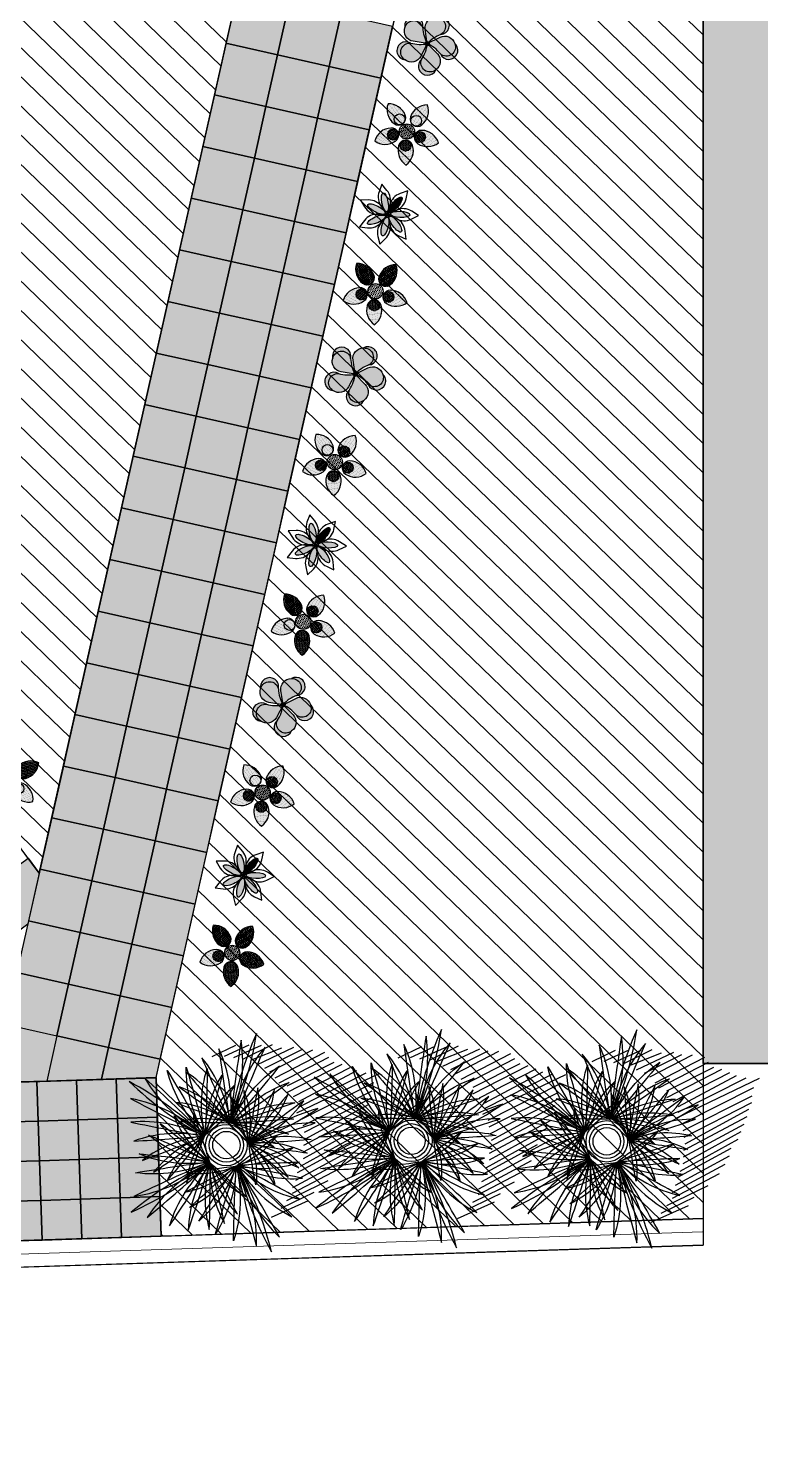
# Model space of a CAD drawing. Header units: millimetres. Extents: x 60.6 to 115.2, y 47.4 to 73.6.
# Drawn here: x 82.24 to 87.77, y 47.38 to 58.07 of the extents above; entities that cross this region are included whole.
import ezdxf

# ---------------------------------------------------------------- set-up
doc = ezdxf.new("R2010")
doc.units = ezdxf.units.MM
doc.linetypes.add('CENTER2', pattern=[28.575000000000003, 19.05, -3.175, 3.175, -3.175])
for name, color, linetype in [('3', 4, 'Continuous'), ('bord', 251, 'Continuous'), ('hatch2', 7, 'Continuous'), ('trees', 118, 'Continuous')]:
    doc.layers.add(name, color=color, linetype=linetype)
doc.layers.add('hatch 3', color=7, linetype='Continuous', true_color=0x57792a)
doc.layers.add('paving', color=251, linetype='Continuous', lineweight=30)
doc.styles.get("Standard").update_dxf_attribs({"font": 'arial.ttf'})
doc.linetypes.add('FENCELINE1', pattern='A,6.35,-2.54,[133,ltypeshp.shx,S=2.54,R=0,X=-2.54,Y=0],-2.54,25.4', length=36.83)
pattern_1 = [(136, (-529.2652610559677, -497.6456645938825), (-0.1102770163103658, -0.1141951933037609), [])]
pattern_2 = [(0, (-555.0435723174535, -382.4851912321677), (0.02778125, 0.05556249999999999), [0, -0.05556249999999999])]
pattern_3 = [(71.99999999999999, (192.2471370430775, -646.0722304677458), (-0.04425819931167044, 0.04359129559328276), [0, -0.05556249999999999])]
pattern_4 = [(144, (673.8588372499343, -16.80940638435482), (-0.05513432145547956, -0.02862159770970771), [0, -0.05556249999999999])]
pattern_5 = [(215.9999999999999, (224.2205279968658, 635.6834459915049), (0.01018331470552147, -0.06128041579020829), [0, -0.05556249999999998])]
pattern_6 = [(287.9999999999999, (-535.282929972424, 409.6833820927636), (0.06142795606162846, -0.009251782093366783), [0, -0.05556249999999997])]

# ---------------------------------------------------------------- blocks, each defined once
blk = doc.blocks.new('ghgh')
at = {"layer": 'paving'}
h = blk.add_hatch(color=9, dxfattribs=at)
h.set_gradient(color1=(183, 211, 215), color2=(232, 241, 242), rotation=45, one_color=1, tint=0.9300000071525574, name='SPHERICAL')
h.paths.add_polyline_path([(697.66196058698, 576.0503686307779), (698.0619605869799, 576.0503686307779), (698.0619605869799, 576.4503686307779), (697.66196058698, 576.4503686307779)])
h = blk.add_hatch(color=9, dxfattribs=at)
h.set_gradient(color1=(183, 211, 215), color2=(232, 241, 242), rotation=45, one_color=1, tint=0.9300000071525574, name='SPHERICAL')
h.paths.add_polyline_path([(698.0619605869799, 576.0503686307779), (698.4619605869799, 576.0503686307779), (698.4619605869799, 576.4503686307779), (698.0619605869799, 576.4503686307779)])
h = blk.add_hatch(color=9, dxfattribs=at)
h.set_gradient(color1=(183, 211, 215), color2=(232, 241, 242), rotation=45, one_color=1, tint=0.9300000071525574, name='SPHERICAL')
h.paths.add_polyline_path([(698.4619605869799, 576.0503686307779), (698.8619605869799, 576.0503686307779), (698.8619605869799, 576.4503686307779), (698.4619605869799, 576.4503686307779)])
for points in [[(697.66196058698, 576.0503686307779), (698.0619605869799, 576.0503686307779), (698.0619605869799, 576.4503686307779), (697.66196058698, 576.4503686307779)], [(698.0619605869799, 576.0503686307779), (698.4619605869799, 576.0503686307779), (698.4619605869799, 576.4503686307779), (698.0619605869799, 576.4503686307779)], [(698.4619605869799, 576.0503686307779), (698.8619605869799, 576.0503686307779), (698.8619605869799, 576.4503686307779), (698.4619605869799, 576.4503686307779)]]:
    blk.add_lwpolyline(points, close=True, dxfattribs=at)
blk = doc.blocks.new('FRWN', base_point=(2236.365295990125, 2183.077887642517))
for centre, radius, start, end in [((2474.17399426576, 2145.234429767566), 240.8009640335469, 170.9581072378506, 208.635861953655), ((-1131.505933033677, 1522.62078431855), 3432.019842689925, 8.498768547477061, 11.09520064402869)]:
    blk.add_arc(centre, radius, start, end)
blk = doc.blocks.new('FAN-FRWN', base_point=(2236.365295990125, 2187.058283105804))
for centre, radius, start, end in [((5601.451078592017, 1522.62078431855), 3432.019842689925, 168.9047993559713, 171.5012314525229), ((1995.77115129258, 2145.234429767566), 240.8009640335469, 331.364138046345, 9.04189276214937), ((2774.989562748728, 2087.816947627146), 546.9833154986127, 169.9703990783397, 188.1863073975943), ((2474.17399426576, 2145.234429767566), 240.8009640335469, 170.9581072378506, 208.635861953655), ((1712.060193351688, 2104.916460431077), 530.099093902669, 349.6777114042775, 8.478995071656506), ((-1131.505933033677, 1522.62078431855), 3432.019842689925, 8.498768547477061, 11.09520064402869)]:
    blk.add_arc(centre, radius, start, end)
for p, xscale, yscale, rotation in [((2233.579849568216, 2183.077887642517), -0.7, 0.7, 285.3139847964163), ((2233.579849568216, 2183.077887642517), -0.75, 0.75, 301.9977079444358), ((2233.579849568216, 2183.077887642517), -0.8, 0.8, 316.8002169681991), ((2233.579849568216, 2183.077887642517), -0.6, 0.6, 262.5248729788206), ((2233.579849568216, 2183.077887642517), -0.85, 0.85, 333.3396816587502), ((2233.579849568216, 2183.077887642517), -0.9, 0.9, 346.3602519384186), ((2236.365295990125, 2183.077887642517), 0.9, 0.9, 13.63974806158141), ((2236.365295990125, 2183.077887642517), 0.85, 0.85, 26.6603183412499), ((2236.365295990125, 2183.077887642517), 0.6, 0.6, 97.47512702117939), ((2236.365295990125, 2183.077887642517), 0.8, 0.8, 43.19978303180093), ((2236.365295990125, 2183.077887642517), 0.75, 0.75, 58.0022920555642), ((2236.365295990125, 2183.077887642517), 0.7, 0.7, 74.68601520358378)]:
    blk.add_blockref('FRWN', p, dxfattribs=dict(xscale=xscale, yscale=yscale, rotation=rotation))
blk = doc.blocks.new('LCPLTR17')
for radius in [1.286479260935628, 1.06765442952294, 0.8515099364101745]:
    blk.add_circle((0.03824502639599814, -0.007119892617993173), radius)
at = {"xscale": 0.02777775, "zscale": 0.05555549999999999}
for p, yscale, rotation in [((-0.1546053018782914, 1.323935152740887), 0.0333333, 173.9653891846502), ((-1.30909040529923, 0.2712635118427897), 0.0333333, 241.9002880170951), ((1.238833367651296, 0.4307270876720395), 0.0333333, 103.493212329865), ((0.7458793515920661, -1.048219535290627), 0.02777775, 56.19521290221859), ((-0.6618098207295589, -1.116834181278591), 0.0333333, 321.5582203571314)]:
    blk.add_blockref('FAN-FRWN', p, dxfattribs=dict(at, yscale=yscale, rotation=rotation))
at = {"flags": 1}
for tag, p in [('SIZE', (3.538645202885164, 4.802447061058501)), ('ITEM', (3.538645202885164, 3.945304203915839))]:
    blk.add_attdef(tag, p, '', height=0.5, dxfattribs=at)
blk = doc.blocks.new('SHADOW2')
at = {"color": 250}
for p, q in [((6.317349784746057, -0.4524060045951046), (7.119882256316487, -1.952089445054298)), ((6.379083051811449, -1.246356061310507), (7.181615523353685, -2.834256174743132)), ((6.255616517707949, -2.481389482856684), (7.243348790390883, -4.333939615202326)), ((6.317349784746057, -1.863872772082686), (7.181615523353685, -3.628206231456716)), ((5.885216915455658, -3.36355621254188), (7.119882256316487, -5.745406382686269)), ((6.193883250670751, -3.010689520682718), (7.058148989279289, -4.951456325974505)), ((5.082684443885228, -4.598589634086238), (6.872949188138591, -7.774389860947849)), ((5.453084046166623, -4.245722942228895), (6.996415722212987, -6.980439804232446)), ((5.70001711431496, -3.892856250340628), (6.996415722212987, -6.274706420488656)), ((-3.992105811397323, -4.68680630705785), (-2.819173737574602, -7.068656477205877)), ((-3.374773140967591, -5.304323017830029), (-2.263574334182067, -7.421523169061402)), ((4.156685438268596, -5.39253969080346), (6.132149983633553, -8.921206609518777)), ((4.58881830755854, -5.39253969080346), (6.255616517707949, -8.391906571720028)), ((4.774018108699238, -4.863239653001074), (6.564282852923498, -8.039039879833581)), ((-2.880907004611799, -5.657189709716477), (-1.461041862639831, -8.303689898750235)), ((-2.387040868285567, -6.010056401575639), (-0.6585093910689466, -9.009423282492207)), ((-2.016641266033275, -6.010056401575639), (-0.04117672066831801, -9.36228997435137)), ((-1.522775129677029, -6.186489747515225), (0.5144226827251259, -9.626939993264386)), ((-1.028908993350342, -6.274706420488656), (1.008288819080917, -9.715156666235998)), ((2.860286830371479, -6.098273074545432), (5.638283847277762, -11.39127345260931)), ((3.23068643262377, -6.186489747515225), (5.638283847277762, -10.5091067229514)), ((3.601086034876062, -6.186489747515225), (5.761750381381717, -9.891590012179222)), ((3.9097523700907, -5.833623055632415), (5.946950182492856, -9.450506647321163)), ((-0.5967761240317486, -6.451139766431879), (1.62562148951065, -10.15624003106495)), ((-0.102909987705516, -6.62757311234418), (2.119487625837337, -10.33267337700818)), ((0.3292228816139868, -6.62757311234418), (2.613353762193583, -10.5091067229514)), ((0.7613557509030215, -6.62757311234418), (3.10721989852027, -10.68554006886552)), ((1.193488620192511, -6.715789785317611), (3.601086034876062, -10.77375674183713)), ((1.62562148951065, -6.62757311234418), (4.033218904165096, -10.95019008778036)), ((2.057754358800139, -6.539356439374387), (4.465351773484599, -10.95019008778036)), ((2.489887228090083, -6.451139766431879), (5.02095117684803, -11.03840676075379))]:
    blk.add_line(p, q, dxfattribs=at)
blk = doc.blocks.new('f2')
h = blk.add_hatch(color=6)
h.set_gradient(color1=(255, 0, 255), color2=(255, 148, 255), rotation=149.99999999999997, centered=1, one_color=1, tint=0.7900000214576721, name='SPHERICAL')
edge = h.paths.add_edge_path()
edge.add_arc((-0.30286094538077, 0.8935600880075695), 0.3827096552513209, 328.5005418024725, 534.1280019442122)
edge.add_arc((-0.3575548338541023, 0.7318413212193562), 0.3829239116107604, -5.7318021509013874, 148.3603458975861, ccw=False)
h = blk.add_hatch(color=4)
h.set_gradient(color1=(0, 255, 255), color2=(148, 255, 148), rotation=149.99999999999997, centered=1, tint=0.7900000214576721, name='SPHERICAL')
edge = h.paths.add_edge_path()
edge.add_line((1.13686837721616e-13, 6.821210263296962e-13), (-0.5336720486659488, 0.2772500015749984))
edge.add_arc((-0.3303525103445628, 0.6686150292887358), 0.441027685730268, 143.2141610671518, 242.5474999963788, ccw=False)
edge.add_arc((-0.3575548338799015, 0.7318413212030888), 0.382923911634806, -5.731802148093891, 148.3603458818587, ccw=False)
edge.add_arc((1.44726958630213, 0.2982549525804434), 1.477682398952213, 164.4819112068399, 191.6445595628605)
h = blk.add_hatch(color=4)
h.set_gradient(color1=(0, 255, 255), color2=(148, 255, 148), rotation=149.99999999999997, centered=1, tint=0.7900000214576721, name='SPHERICAL')
edge = h.paths.add_edge_path()
edge.add_line((1.13686837721616e-13, 5.684341886080801e-13), (0.09876668817935297, 0.5932272416258684))
edge.add_arc((0.5338061406664021, 0.5207973143828026), 0.4410276857303488, 71.2141610671593, 170.5474999963862, ccw=False)
edge.add_arc((0.585531937333857, 0.5662062601323633), 0.3829239116348236, -77.73180214808349, 76.3603458818692, ccw=False)
edge.add_arc((0.730888213777775, -1.284269321884207), 1.477682398952319, 92.48191120683994, 119.6445595628605)
h = blk.add_hatch(color=6)
h.set_gradient(color1=(255, 0, 255), color2=(255, 148, 255), rotation=149.99999999999997, centered=1, one_color=1, tint=0.7900000214576721, name='SPHERICAL')
edge = h.paths.add_edge_path()
edge.add_arc((0.7562369653455143, 0.5641631283255841), 0.3827096552513473, 256.5005418024642, 462.128001944204)
edge.add_arc((0.5855319373576487, 0.5662062601127753), 0.3829239116107868, -77.73180215090969, 76.36034589757782, ccw=False)
h = blk.add_hatch(color=6)
h.set_gradient(color1=(255, 0, 255), color2=(255, 148, 255), rotation=149.99999999999997, centered=1, one_color=1, tint=0.7900000214576721, name='SPHERICAL')
edge = h.paths.add_edge_path()
edge.add_arc((-0.9434153234556035, -0.01191262294611453), 0.3827096552512976, 40.50054180247453, 246.1280019442142)
edge.add_arc((-0.8065129775211696, -0.1139034492271033), 0.3829239116107372, 66.2681978491006, 220.3603458975881, ccw=False)
h = blk.add_hatch(color=4)
h.set_gradient(color1=(0, 255, 255), color2=(148, 255, 148), rotation=149.99999999999997, centered=1, tint=0.7900000214576721, name='SPHERICAL')
edge = h.paths.add_edge_path()
edge.add_line((1.13686837721616e-13, 5.684341886080801e-13), (-0.4285941531005619, -0.4218773172709689))
edge.add_arc((-0.7379752203280063, -0.1075705008926576), 0.4410276857303427, 215.2141610671491, 314.5474999963761, ccw=False)
edge.add_arc((-0.8065129775133264, -0.113903449256468), 0.3829239116348077, 66.2681978519102, 220.3603458818629, ccw=False)
edge.add_arc((0.1635735814412176, 1.468601019892605), 1.477682398952291, 236.4819112068376, 263.6445595628583)
h = blk.add_hatch(color=4)
h.set_gradient(color1=(0, 255, 255), color2=(148, 255, 148), rotation=149.99999999999997, centered=1, tint=0.7900000214576721, name='SPHERICAL')
edge = h.paths.add_edge_path()
edge.add_line((1.13686837721616e-13, 5.684341886080801e-13), (0.2687862946704627, -0.5379845227299711))
edge.add_arc((-0.1257412586732986, -0.7350972550262425), 0.4410276857304039, -72.78583893284821, 26.54749999637869, ccw=False)
edge.add_arc((-0.1408975985911077, -0.8022375242785313), 0.3829239116348395, 138.2681978519085, 292.3603458818612, ccw=False)
edge.add_arc((-1.346175553309774, 0.6093903936269977), 1.477682398952277, 308.4819112068326, 335.6445595628532)
h = blk.add_hatch(color=6)
edge = h.paths.add_edge_path()
edge.add_arc((1.13686837721616e-13, 2.273736754432321e-13), 0.08501065561668127, 0, 360)
h = blk.add_hatch(color=4)
h.set_gradient(color1=(0, 255, 255), color2=(148, 255, 148), rotation=149.99999999999997, centered=1, tint=0.7900000214576721, name='SPHERICAL')
edge = h.paths.add_edge_path()
edge.add_line((1.13686837721616e-13, 5.684341886080801e-13), (0.5947132189171498, 0.0893845968032565))
edge.add_arc((0.6602628486798723, -0.3467445877495119), 0.4410276857303776, -0.7858389328474118, 98.54749999637949, ccw=False)
edge.add_arc((0.7194334726509333, -0.3819066077973833), 0.3829239116348258, -149.73180214809207, 4.36034588186061, ccw=False)
edge.add_arc((-0.9955558282106018, -1.091977044212591), 1.4776823989521, 20.48191120683801, 47.6445595628586)
h = blk.add_hatch(color=6)
h.set_gradient(color1=(255, 0, 255), color2=(255, 148, 255), rotation=149.99999999999997, centered=1, one_color=1, tint=0.7900000214576721, name='SPHERICAL')
edge = h.paths.add_edge_path()
edge.add_arc((-0.2802017900221809, -0.9009224938828397), 0.3827096552512891, 112.5005418024618, 318.1280019442015)
edge.add_arc((-0.1408975986217626, -0.8022375242770046), 0.3829239116107287, 138.2681978490879, 292.36034589757537, ccw=False)
h = blk.add_hatch(color=6)
h.set_gradient(color1=(255, 0, 255), color2=(255, 148, 255), rotation=149.99999999999997, centered=1, one_color=1, tint=0.7900000214576721, name='SPHERICAL')
edge = h.paths.add_edge_path()
edge.add_arc((0.7702410935136086, -0.544888099502494), 0.3827096552513111, 184.5005418024697, 390.1280019442094)
edge.add_arc((0.7194334726399542, -0.3819066078263182), 0.3829239116107507, -149.73180215090417, 4.3603458975832154, ccw=False)
at = {"color": 6}
for points in [[(0.02345456887678665, 0.6935979281437312, 1.252986245437274), (-0.6835624984701099, 0.9327137302129813, -0.7960925965641129)], [(0.6668986896282831, 0.192026926492872, 1.252986245437274), (0.6758310422121667, 0.938330961988072, -0.7960925965641129)], [(-0.6524029688708879, 0.2366401676268879, 1.252986245437274), (-1.09829589970127, -0.3618821749422523, -0.7960925965641129)], [(-0.4266617780001525, -0.5473462614462505, 1.252986245437274), (0.00477830275008273, -1.15636921424948, -0.7960925965641129)], [(0.388711488366539, -0.5749187608155353, 1.252986245437274), (1.101249053209699, -0.3527933030076156, -0.7960925965641129)]]:
    blk.add_lwpolyline(points, format="xyb", close=True, dxfattribs=at)
for points in [[(1.13686837721616e-13, 6.821210263296962e-13), (-0.5336720486659488, 0.2772500015749984, -0.4627710773585052), (-0.6835624984612423, 0.9327137302988149, -0.7960925964319852), (0.02345456887678665, 0.6935979281437312, 0.1190774892510603), (1.13686837721616e-13, 6.821210263296962e-13, -4.880179825936269)], [(1.13686837721616e-13, 5.684341886080801e-13), (0.09876668817935297, 0.5932272416258684, -0.4627710773585052), (0.6758310422960676, 0.9383309620062619, -0.7960925964319852), (0.6668986896280558, 0.1920269264929857, 0.1190774892510603), (1.13686837721616e-13, 5.684341886080801e-13, -4.880179825936269)], [(1.13686837721616e-13, 5.684341886080801e-13), (-0.4285941531005619, -0.4218773172709689, -0.4627710773585052), (-1.098295899779828, -0.361882174907123, -0.7960925964319852), (-0.6524029688705468, 0.2366401676271153, 0.1190774892510603), (1.13686837721616e-13, 5.684341886080801e-13, -4.880179825936269)], [(1.13686837721616e-13, 5.684341886080801e-13), (0.2687862946704627, -0.5379845227299711, -0.4627710773585052), (0.004778302692784564, -1.156369214313258, -0.7960925964319852), (-0.4266617780000388, -0.5473462614457958, 0.1190774892510603), (1.13686837721616e-13, 5.684341886080801e-13, -4.880179825936269)], [(1.13686837721616e-13, 5.684341886080801e-13), (0.5947132189171498, 0.0893845968032565, -0.4627710773585052), (1.101249053252673, -0.3527933030816257, -0.7960925964319852), (0.388711488366198, -0.5749187608149668, 0.1190774892510603), (1.13686837721616e-13, 5.684341886080801e-13, -4.880179825936269)]]:
    blk.add_lwpolyline(points, format="xyb")
blk.add_circle((1.13686837721616e-13, 2.273736754432321e-13), 0.08501065561668127, dxfattribs=at)
blk = doc.blocks.new('f3')
h = blk.add_hatch(color=211)
h.set_gradient(color1=(255, 127, 255), color2=(255, 148, 255), rotation=149.99999999999997, centered=1, one_color=1, tint=0.7900000214576721, name='SPHERICAL')
edge = h.paths.add_edge_path()
edge.add_ellipse((-0.04864244301074905, 0.7822352856160251), major_axis=(0.01113780916014273, -0.6117509199791767), ratio=0.324112683537821, start_angle=0, end_angle=360)
h = blk.add_hatch(color=211)
h.set_gradient(color1=(255, 127, 255), color2=(255, 148, 255), rotation=149.99999999999997, centered=1, one_color=1, tint=0.7900000214576721, name='SPHERICAL')
edge = h.paths.add_edge_path()
edge.add_ellipse((0.5781354701020973, 0.5212367980975614), major_axis=(-0.4713418182421043, -0.3901283497318354), ratio=0.324112683537821, start_angle=0, end_angle=360)
h = blk.add_hatch(color=211)
h.set_gradient(color1=(255, 127, 255), color2=(255, 148, 255), rotation=149.99999999999997, centered=1, one_color=1, tint=0.7900000214576721, name='SPHERICAL')
edge = h.paths.add_edge_path()
edge.add_ellipse((-0.7584724181956517, -0.2142104335389377), major_axis=(0.5939346514940671, 0.1469859470931786), ratio=0.3241126835378211, start_angle=0, end_angle=360)
h = blk.add_hatch(color=211)
h.set_gradient(color1=(255, 127, 255), color2=(255, 148, 255), rotation=149.99999999999997, centered=1, one_color=1, tint=0.7900000214576721, name='SPHERICAL')
edge = h.paths.add_edge_path()
edge.add_ellipse((-0.6434889142856264, 0.4549304758975268), major_axis=(0.4852304390948995, -0.3727125700375949), ratio=0.3241126835378212, start_angle=0, end_angle=360)
h = blk.add_hatch(color=211)
h.set_gradient(color1=(255, 127, 255), color2=(255, 148, 255), rotation=149.99999999999997, centered=1, one_color=1, tint=0.7900000214576721, name='SPHERICAL')
edge = h.paths.add_edge_path()
edge.add_ellipse((0.7648682725393883, -0.1315278021584163), major_axis=(-0.5988914428871509, 0.1252688250316241), ratio=0.3241126835378211, start_angle=0, end_angle=360)
h = blk.add_hatch(color=211)
h.set_gradient(color1=(255, 127, 255), color2=(255, 148, 255), rotation=149.99999999999997, centered=1, one_color=1, tint=0.7900000214576721, name='SPHERICAL')
edge = h.paths.add_edge_path()
edge.add_ellipse((-0.3070080310608319, -0.7213106899007471), major_axis=(0.2553939572592446, 0.5560010480958826), ratio=0.3241126835378211, start_angle=0, end_angle=360)
h = blk.add_hatch(color=211)
h.set_gradient(color1=(255, 127, 255), color2=(255, 148, 255), rotation=149.99999999999997, centered=1, one_color=1, tint=0.7900000214576721, name='SPHERICAL')
edge = h.paths.add_edge_path()
edge.add_ellipse((0.370942355410989, -0.6845134571872222), major_axis=(-0.275463595879098, 0.546336019527922), ratio=0.324112683537821, start_angle=0, end_angle=360)
at = {"color": 91}
for points in [[(-0.04354845131456386, 1.942265168628182), (-0.2934262841015425, 1.499533377108492, 0.2520012310390229), (-0.3124846515795525, 0.551910671873884), (-0.03886593124207138, 0.01804151258420461), (0.2321512661028464, 0.5532360212473577, 0.2520012310390229), (0.2084811489612548, 1.500754748450618)], [(-1.547260745554922, 1.182179920885574), (-1.356915373108222, 0.7107788074708878, 0.2520012310390229), (-0.6279168064174883, 0.1050452830495487), (-0.0399226084377915, -0.01389296354227554), (-0.2893780658816922, 0.5316851317943474, 0.2520012310390229), (-1.044936113683889, 1.103947352500654)], [(1.48825940511756, 1.240520956926957), (0.9863214717647679, 1.159844556399548, 0.2520012310390229), (0.2335575095487457, 0.5839118953754223), (-0.01323972497471004, 0.03712618927829681), (0.5741686498149647, 0.1589247302663352, 0.2520012310390229), (1.300210544323818, 0.7681990365226739)], [(-1.890551449898794, -0.4673750918354926), (-1.403316820009422, -0.6124708739134803, 0.2520012310390229), (-0.4752121087281012, -0.4201855189221533), (-0.01561405708116581, -0.03462992723325442), (-0.5976971218947256, 0.1105003212232987, 0.2520012310390229), (-1.516192479786923, -0.1234190887807927)], [(1.894680264663066, -0.3946250098324526), (1.518651732226772, -0.05249504427229112, 0.2520012310390229), (0.5990287924073527, 0.1769513795497915), (0.01765895436551546, 0.02898991573283638), (0.4791280194363026, -0.3543242965561149, 0.2520012310390229), (1.408157570474941, -0.5420903907884167)], [(-0.8149156621218481, -1.764251300166961), (-0.397689388871413, -1.473781667589265, 0.2520012310390229), (0.03063968951914831, -0.6282722273990657), (0.01575488785192647, -0.02855402187287837), (-0.4606353641961505, -0.3931576575014333, 0.2520012310390229), (-0.8504222937947361, -1.257112611397133)], [(0.8696709306086632, -1.731874467781836), (0.9027089535977666, -1.224568978379466, 0.2520012310390229), (0.5087218667490561, -0.362521306702547), (0.03056277101700289, -0.0002405281220489996), (0.01859690811738801, -0.6000240736493652, 0.2520012310390229), (0.4510359150040131, -1.443438869683632)]]:
    blk.add_lwpolyline(points, format="xyb", close=True, dxfattribs=at)
at = {"color": 211}
for centre, major_axis, ratio in [((-0.6434889142856264, 0.4549304758975268), (0.4852304390948985, -0.3727125700375944), 0.3241126835378211), ((-0.04864244301074905, 0.7822352856160251), (0.01113780916014273, -0.6117509199791767), 0.324112683537821), ((0.5781354701020973, 0.5212367980975614), (-0.4713418182421035, -0.3901283497318349), 0.324112683537821), ((-0.7584724181956517, -0.2142104335389377), (0.5939346514940663, 0.1469859470931783), 0.3241126835378211), ((0.7648682725393883, -0.1315278021584163), (-0.5988914428871508, 0.1252688250316241), 0.3241126835378211), ((-0.3070080310608319, -0.7213106899007471), (0.2553939572592446, 0.5560010480958826), 0.3241126835378211), ((0.370942355410989, -0.6845134571872222), (-0.275463595879098, 0.546336019527922), 0.324112683537821)]:
    blk.add_ellipse(centre, major_axis=major_axis, ratio=ratio, dxfattribs=at)
blk = doc.blocks.new('f6')
at = {"true_color": 0x297dd6}
h = blk.add_hatch(dxfattribs=at)
h.set_pattern_fill('DOTS', color=152, scale=0.035, style=0)
h.set_pattern_definition(pattern_2)
edge = h.paths.add_edge_path()
edge.add_arc((0.758425289384154, 1.239367710916188), 1.165600453108289, 124.6664119956931, 195.8507264397759)
edge.add_arc((0.09543470374762819, 1.042358418841639), 0.474084537981225, 194.8313336975684, 345.1686663024316)
edge.add_arc((-0.5675558818888976, 1.239367710916188), 1.165600453108289, 344.1492735602241, 415.3335880043069)
h = blk.add_hatch(dxfattribs=at)
h.set_pattern_fill('DOTS', color=152, scale=0.035, angle=71.99999999999999, style=0)
h.set_pattern_definition(pattern_3)
edge = h.paths.add_edge_path()
edge.add_arc((-0.9443424341693475, 1.1042909985447), 1.165600453108376, 196.6664119956955, 267.8507264397782)
edge.add_arc((-0.9618508212433632, 0.4128702625318352), 0.474084537981221, 266.8313336975645, 417.1686663024277)
edge.add_arc((-1.354093150313935, -0.1567920348794258), 1.165600453108433, 56.14927356022203, 127.3335880043047)
h = blk.add_hatch()
h.set_pattern_fill('DOTS', color=6, scale=0.035, style=0)
h.set_pattern_definition(pattern_2)
edge = h.paths.add_edge_path()
edge.add_arc((0.09543470374762819, 0.924300190205372), 0.3560263093449976, 0, 360)
h = blk.add_hatch()
h.set_pattern_fill('DOTS', color=6, scale=0.035, angle=71.99999999999999, style=0)
h.set_pattern_definition(pattern_3)
edge = h.paths.add_edge_path()
edge.add_arc((-0.8495707735966107, 0.3763882635573736), 0.3560263093449976, 0, 360)
at = {"true_color": 0xff4242}
h = blk.add_hatch(dxfattribs=at)
h.set_pattern_fill('DOTS', color=20, scale=0.06999999999999999, style=0)
h.set_pattern_definition([(0, (-555.0435723174535, -382.4851912321677), (0.05556249999999999, 0.111125), [0, -0.111125])])
edge = h.paths.add_edge_path()
edge.add_arc((0, 0), 0.498886422826332, 0, 360)
at = {"true_color": 0x297dd6}
h = blk.add_hatch(dxfattribs=at)
h.set_pattern_fill('DOTS', color=152, scale=0.035, angle=-72.00000000000006, style=0)
h.set_pattern_definition(pattern_6)
edge = h.paths.add_edge_path()
edge.add_arc((1.413075040935843, -0.3383196286392502), 1.165600453108433, 52.66641199569528, 123.850726439778)
edge.add_arc((1.020832711865271, 0.2313426687720108), 0.474084537981221, 122.8313336975722, 273.1686663024354)
edge.add_arc((1.003324324791255, 0.9227634047848761), 1.165600453108375, 272.1492735602218, 343.3335880043045)
h = blk.add_hatch()
h.set_pattern_fill('DOTS', color=6, scale=0.035, angle=-72.00000000000006, style=0)
h.set_pattern_definition(pattern_6)
edge = h.paths.add_edge_path()
edge.add_arc((0.9085526642186323, 0.1948606697976629), 0.3560263093449976, 0, 360)
h = blk.add_hatch(dxfattribs=at)
h.set_pattern_fill('DOTS', color=152, scale=0.035, angle=144, style=0)
h.set_pattern_definition(pattern_4)
edge = h.paths.add_edge_path()
edge.add_arc((-1.342061010719853, -0.556878340344892), 1.165600453108343, 268.6664119956968, 339.8507264397795)
edge.add_arc((-0.6898912033831369, -0.7871905636526491), 0.4740845379811423, 338.8313336975639, 489.1686663024272)
edge.add_arc((-0.2693197089385462, -1.336270517636835), 1.165600453108389, 128.1492735602179, 199.3335880043006)
h = blk.add_hatch()
h.set_pattern_fill('DOTS', color=6, scale=0.035, angle=144, style=0)
h.set_pattern_definition(pattern_4)
edge = h.paths.add_edge_path()
edge.add_arc((-0.6204983176789938, -0.6916794503601977), 0.3560263093449976, 0, 360)
h = blk.add_hatch(dxfattribs=at)
h.set_pattern_fill('DOTS', color=152, scale=0.035, angle=-144.0000000000001, style=0)
h.set_pattern_definition(pattern_5)
edge = h.paths.add_edge_path()
edge.add_arc((0.1149031145682937, -1.448460740476564), 1.165600453108296, 340.6664119957008, 411.8507264397834)
edge.add_arc((0.535474609012805, -0.8993807864924348), 0.4740845379811423, 50.83133369757284, 201.1686663024361)
edge.add_arc((1.187644416349441, -0.6690685631846209), 1.165600453108289, 200.1492735602245, 271.3335880043072)
h = blk.add_hatch()
h.set_pattern_fill('DOTS', color=6, scale=0.035, angle=-144.0000000000001, style=0)
h.set_pattern_definition(pattern_5)
edge = h.paths.add_edge_path()
edge.add_arc((0.4660817233085481, -0.8038696731999835), 0.3560263093449976, 0, 360)
at = {"color": 152, "true_color": 0x297dd6}
for points in [[(0.09543470374762819, 2.198048001546795, 0.3209893809381569), (-0.3628550189267798, 0.9210048888398887, 0.7696681608329942), (0.5537244264220362, 0.9210048888398887, 0.3209893809381569)], [(-2.060976929689673, 0.7699979838098443, 0.3209893809381569), (-0.9880560684135844, -0.0604894676666845, 0.7696681608329942), (-0.7048174431059806, 0.8112293865344782, 0.3209893809381569)], [(2.119958820311581, 0.5884703900500199, 0.3209893809381569), (0.7637993337278886, 0.6297017927746538, 0.7696681608329942), (1.047037959035492, -0.2420170614265089, 0.3209893809381569)], [(-1.369188496325364, -1.722163076283323, 0.3209893809381569), (-0.2477972141435885, -0.9583894358190719, 0.7696681608329942), (-0.9893255621253729, -0.4196375552886593, 0.3209893809381569)], [(1.214771901955032, -1.834353299122995, 0.3209893809381569), (0.834908967755041, -0.5318277781284451, 0.7696681608329942), (0.09338061977325651, -1.070579658658858, 0.3209893809381569)]]:
    blk.add_lwpolyline(points, format="xyb", close=True, dxfattribs=at)
at = {"color": 20, "true_color": 0xff4242}
for centre, radius in [((0.09543470374762819, 0.924300190205372), 0.3560263093449976), ((-0.8495707735966107, 0.3763882635573736), 0.3560263093449976), ((0, 0), 0.498886422826332), ((0.9085526642186323, 0.1948606697976629), 0.3560263093449976), ((-0.6204983176789938, -0.6916794503601977), 0.3560263093449976), ((0.4660817233085481, -0.8038696731999835), 0.3560263093449976)]:
    blk.add_circle(centre, radius, dxfattribs=at)

msp = doc.modelspace()

# ---------------------------------------------------------------- hatches: boundary and pattern name
at = {"layer": 'hatch 3', "linetype": 'Continuous'}
h = msp.add_hatch(dxfattribs=at)
h.set_pattern_fill('ANSI31', color=256, scale=0.05, angle=91, style=0)
h.set_pattern_definition(pattern_1)
h.paths.add_polyline_path([(83.24036063819506, 48.94039167490632), (83.20150471740556, 50.13976243385309), (85.33899308508899, 59.63043352161753), (86.77740374061364, 66.01712672056635), (87.33537870229304, 68.49459369374847), (87.33537870229452, 59.69462617060526), (87.33537870232817, 57.81404763680121), (87.3353787023442, 52.95487997662428), (87.33537870235693, 49.07305765525052), (86.10288674245191, 49.03312870950958), (85.04943445392655, 48.99900009800569), (84.08429585792123, 48.96773257829261), (83.50281045275563, 48.94889424104645), (83.345614577417, 48.94380157855221)])
h = msp.add_hatch(dxfattribs=at)
h.set_pattern_fill('ANSI31', color=256, scale=0.05, angle=91, style=0)
h.set_pattern_definition(pattern_1)
h.paths.add_polyline_path([(82.31941499405173, 51.68477767416323), (81.5943143628441, 52.65936033139565), (79.72764402654502, 55.16828731276496), (77.10119338252753, 58.69840870083976), (75.66858394050428, 60.62392945809654), (75.31043158000546, 61.10530964741577), (76.13038718819564, 61.71536598745342), (77.73498781936269, 62.90920718897837), (78.53728813494638, 63.5061277897405), (79.33958845052996, 64.10304839050286), (80.944189081697, 65.29688959202781), (82.08355399931668, 66.14459010753637), (85.5777142254102, 66.15196578983478), (85.1779475441806, 64.39691265394413), (84.30039786269185, 60.49436136581039), (82.72080843563185, 53.46976904725534), (82.3582963377919, 51.85764145623239)])
at = {"layer": 'hatch2', "linetype": 'CENTER2'}
h = msp.add_hatch(color=254, dxfattribs=at)
h.set_gradient(color1=(227, 227, 227), color2=(214, 214, 214), rotation=180, one_color=1, tint=0.8399999737739563, name='INVSPHERICAL')
h.paths.add_polyline_path([(87.33537870235841, 50.24499847465142), (87.33537870235295, 68.49459369362921), (88.33537870169289, 68.49459369362921), (88.33537870236455, 50.24499847465086)])
at = {"layer": 'paving'}
h = msp.add_hatch(color=139, dxfattribs=at)
h.set_gradient(color1=(183, 211, 215), color2=(232, 241, 242), rotation=45, one_color=1, tint=0.9300000071525574, name='SPHERICAL')
h.paths.add_polyline_path([(82.15255866343864, 51.23893762044952), (81.9137904231061, 51.55985774666237), (82.23471054889762, 51.79862598663851), (82.31941499421464, 51.68477767488753), (82.23814638328292, 51.32336802616874), (82.23255464079875, 51.29845554153894)])
h = msp.add_hatch(color=139, dxfattribs=at)
h.set_gradient(color1=(183, 211, 215), color2=(232, 241, 242), rotation=45, one_color=1, tint=0.9300000071525574, name='SPHERICAL')
h.paths.add_polyline_path([(82.17926031777654, 50.10664486189012), (81.97489120609862, 50.1526004524012), (82.06264617428826, 50.54285558120569), (82.45290130309229, 50.45510061301616), (82.37597866278588, 50.11301793074688)])
h = msp.add_hatch(color=139, dxfattribs=at)
h.set_gradient(color1=(183, 211, 215), color2=(232, 241, 242), rotation=45, one_color=1, tint=0.9300000071525574, name='SPHERICAL')
h.paths.add_polyline_path([(82.37597866278588, 50.11301793074688), (82.78897553182662, 50.12639775805224), (82.84315643189666, 50.3673456448264), (82.4529013030924, 50.45510061301616)])
h = msp.add_hatch(color=139, dxfattribs=at)
h.set_gradient(color1=(183, 211, 215), color2=(232, 241, 242), rotation=45, one_color=1, tint=0.9300000071525574, name='SPHERICAL')
h.paths.add_polyline_path([(82.78897553181719, 50.12639775805201), (83.20156318345653, 50.13795775464894), (83.2334115607008, 50.27959067663687), (82.84315643189666, 50.3673456448264)])
h = msp.add_hatch(color=139, dxfattribs=at)
h.set_gradient(color1=(185, 213, 243), color2=(159, 198, 239), rotation=45, one_color=1, tint=0.7799999713897705, name='INVSPHERICAL')
h.paths.add_polyline_path([(82.31169062839194, 49.81077780351723), (82.30197664820196, 50.11062049325449), (82.00213395846481, 50.10090651306439), (82.0118479386548, 49.80106382332713)])
h = msp.add_hatch(color=139, dxfattribs=at)
h.set_gradient(color1=(185, 213, 243), color2=(159, 198, 239), rotation=45, one_color=1, tint=0.7799999713897705, name='INVSPHERICAL')
h.paths.add_polyline_path([(82.61153331812886, 49.82049178371346), (82.60181933793888, 50.12033447345073), (82.30197664820173, 50.11062049326063), (82.31169062839172, 49.81077780352337)])
h = msp.add_hatch(color=139, dxfattribs=at)
h.set_gradient(color1=(185, 213, 243), color2=(159, 198, 239), rotation=45, one_color=1, tint=0.7799999713897705, name='INVSPHERICAL')
h.paths.add_polyline_path([(82.91137600786578, 49.83020576391095), (82.9016620276758, 50.13004845364821), (82.60181933793865, 50.12033447345812), (82.61153331812864, 49.82049178372085)])
h = msp.add_hatch(color=139, dxfattribs=at)
h.set_gradient(color1=(185, 213, 243), color2=(159, 198, 239), rotation=45, one_color=1, tint=0.7799999713897705, name='INVSPHERICAL')
h.paths.add_polyline_path([(83.2112186976027, 49.83991974410833), (83.20150471741272, 50.13976243384559), (82.90166202767557, 50.13004845365549), (82.91137600786556, 49.83020576391823)])
h = msp.add_hatch(color=139, dxfattribs=at)
h.set_gradient(color1=(185, 213, 243), color2=(159, 198, 239), rotation=45, one_color=1, tint=0.7799999713897705, name='INVSPHERICAL')
h.paths.add_polyline_path([(82.92108998807782, 49.53036307417449), (82.91137600788784, 49.83020576391175), (82.61153331815069, 49.82049178372165), (82.62124729834068, 49.52064909398439)])
h = msp.add_hatch(color=139, dxfattribs=at)
h.set_gradient(color1=(185, 213, 243), color2=(159, 198, 239), rotation=45, one_color=1, tint=0.7799999713897705, name='INVSPHERICAL')
h.paths.add_polyline_path([(83.22093267781474, 49.54007705437186), (83.21121869762476, 49.83991974410912), (82.91137600788761, 49.83020576391903), (82.9210899880776, 49.53036307418176)])
h = msp.add_hatch(color=139, dxfattribs=at)
h.set_gradient(color1=(185, 213, 243), color2=(159, 198, 239), rotation=45, one_color=1, tint=0.7799999713897705, name='INVSPHERICAL')
h.paths.add_polyline_path([(82.32140460860398, 49.51093511378076), (82.311690628414, 49.81077780351802), (82.01184793867685, 49.80106382332792), (82.02156191886684, 49.50122113359066)])
h = msp.add_hatch(color=139, dxfattribs=at)
h.set_gradient(color1=(185, 213, 243), color2=(159, 198, 239), rotation=45, one_color=1, tint=0.7799999713897705, name='INVSPHERICAL')
h.paths.add_polyline_path([(82.6212472983409, 49.520649093977), (82.61153331815092, 49.82049178371426), (82.31169062841377, 49.81077780352416), (82.32140460860376, 49.5109351137869)])
h = msp.add_hatch(color=139, dxfattribs=at)
h.set_gradient(color1=(185, 213, 243), color2=(159, 198, 239), rotation=45, one_color=1, tint=0.7799999713897705, name='INVSPHERICAL')
h.paths.add_polyline_path([(82.3311185887867, 49.21109242404339), (82.32140460859671, 49.51093511378065), (82.02156191885956, 49.50122113359055), (82.03127589904955, 49.20137844385329)])
h = msp.add_hatch(color=139, dxfattribs=at)
h.set_gradient(color1=(185, 213, 243), color2=(159, 198, 239), rotation=45, one_color=1, tint=0.7799999713897705, name='INVSPHERICAL')
h.paths.add_polyline_path([(82.63096127852361, 49.22080640423962), (82.62124729833363, 49.52064909397689), (82.32140460859648, 49.51093511378679), (82.33111858878647, 49.21109242404953)])
h = msp.add_hatch(color=139, dxfattribs=at)
h.set_gradient(color1=(185, 213, 243), color2=(159, 198, 239), rotation=45, one_color=1, tint=0.7799999713897705, name='INVSPHERICAL')
h.paths.add_polyline_path([(82.93080396826053, 49.23052038443711), (82.92108998807055, 49.53036307417437), (82.6212472983334, 49.52064909398428), (82.63096127852339, 49.22080640424701)])
h = msp.add_hatch(color=139, dxfattribs=at)
h.set_gradient(color1=(185, 213, 243), color2=(159, 198, 239), rotation=45, one_color=1, tint=0.7799999713897705, name='INVSPHERICAL')
h.paths.add_polyline_path([(83.23064665799745, 49.24023436463449), (83.22093267780747, 49.54007705437175), (82.92108998807032, 49.53036307418165), (82.9308039682603, 49.23052038444439)])
h = msp.add_hatch(color=139, dxfattribs=at)
h.set_gradient(color1=(185, 213, 243), color2=(159, 198, 239), rotation=45, one_color=1, tint=0.7799999713897705, name='INVSPHERICAL')
h.paths.add_polyline_path([(82.34083256898418, 48.91124973430647), (82.3311185887942, 49.21109242404373), (82.03127589905705, 49.20137844385363), (82.04098987924704, 48.90153575411637)])
h = msp.add_hatch(color=139, dxfattribs=at)
h.set_gradient(color1=(185, 213, 243), color2=(159, 198, 239), rotation=45, one_color=1, tint=0.7799999713897705, name='INVSPHERICAL')
h.paths.add_polyline_path([(82.6406752587211, 48.9209637145027), (82.63096127853112, 49.22080640423997), (82.33111858879397, 49.21109242404987), (82.34083256898396, 48.91124973431261)])
h = msp.add_hatch(color=139, dxfattribs=at)
h.set_gradient(color1=(185, 213, 243), color2=(159, 198, 239), rotation=45, one_color=1, tint=0.7799999713897705, name='INVSPHERICAL')
h.paths.add_polyline_path([(82.94051794845802, 48.93067769470019), (82.93080396826804, 49.23052038443745), (82.63096127853089, 49.22080640424736), (82.64067525872088, 48.92096371451009)])
h = msp.add_hatch(color=139, dxfattribs=at)
h.set_gradient(color1=(185, 213, 243), color2=(159, 198, 239), rotation=45, one_color=1, tint=0.7799999713897705, name='INVSPHERICAL')
h.paths.add_polyline_path([(83.24036063819494, 48.94039167489757), (83.23064665800496, 49.24023436463483), (82.93080396826781, 49.23052038444473), (82.9405179484578, 48.93067769470747)])

# ---------------------------------------------------------------- linework, layer by layer
at = {"layer": '3', "color": 251, "linetype": 'Continuous', "lineweight": 18}
msp.add_line((74.71836268652976, 48.56425270868954), (87.33214070895849, 48.97290028996645), dxfattribs=at)
at = {"layer": 'bord', "color": 7, "linetype": 'FENCELINE1', "ltscale": 0.04}
for p in [(87.33537870235295, 50.24499847465142), (74.66934281606132, 48.46261215151026)]:
    msp.add_line(p, (87.33537870235762, 48.87295272672077), dxfattribs=at)
msp.add_lwpolyline([(87.33537870235295, 50.24499847465142), (88.33537870169289, 50.24499847465142), (88.33537870169289, 50.24499847465142), (102.6205213350593, 47.379111483065), (103.5843835626384, 50.2163097233971), (107.8036089037603, 62.63590494237542), (110.1908318369035, 69.66286845593447), (110.6940076560112, 71.14094470744055)], dxfattribs=at)
at = {"layer": 'Defpoints'}
for points in [[(87.33537870235841, 50.24499847465142), (87.33537870235295, 68.49459369362921), (88.33537870169289, 68.49459369362921), (88.33537870236455, 50.24499847465086)], [(82.0409898782334, 48.90153575407624), (82.00213395856304, 50.10090651292126), (83.20156318345676, 50.13795775464894), (83.24036063818096, 48.94039167490587), (82.04098987924726, 48.90153575410909)]]:
    msp.add_lwpolyline(points, close=True, dxfattribs=at)
at = {"layer": 'hatch 3', "linetype": 'Continuous'}
for points in [[(83.24036063819506, 48.94039167490632), (83.20150471740556, 50.13976243385309), (85.33899308508899, 59.63043352161753), (86.77740374061364, 66.01712672056635), (87.33537870229304, 68.49459369374847), (87.33537870229452, 59.69462617060526), (87.33537870232817, 57.81404763680121), (87.3353787023442, 52.95487997662428), (87.33537870235693, 49.07305765525052), (86.10288674245191, 49.03312870950958), (85.04943445392655, 48.99900009800569), (84.08429585792123, 48.96773257829261), (83.50281045275563, 48.94889424104645), (83.345614577417, 48.94380157855221)], [(82.31941499405173, 51.68477767416323), (81.5943143628441, 52.65936033139565), (79.72764402654502, 55.16828731276496), (77.10119338252753, 58.69840870083976), (75.66858394050428, 60.62392945809654), (75.31043158000546, 61.10530964741577), (76.13038718819564, 61.71536598745342), (77.73498781936269, 62.90920718897837), (78.53728813494638, 63.5061277897405), (79.33958845052996, 64.10304839050286), (80.944189081697, 65.29688959202781), (82.08355399931668, 66.14459010753637), (85.5777142254102, 66.15196578983478), (85.1779475441806, 64.39691265394413), (84.30039786269185, 60.49436136581039), (82.72080843563185, 53.46976904725534), (82.3582963377919, 51.85764145623239), (82.31941499421464, 51.68477767488753)]]:
    msp.add_lwpolyline(points, close=True, dxfattribs=at)
at = {"layer": 'paving', "color": 139}
for p, q in [((82.31941499405161, 51.68477767416346), (86.10532074007222, 68.49459369374472)), ((83.20150471740533, 50.13976243385412), (87.33537870229304, 68.49459369375302)), ((87.33537870235841, 50.24499847465142), (87.33537870229304, 68.49459369375302)), ((82.31941499405161, 51.68477767416346), (75.31043158009481, 61.10530964735358)), ((88.33537870236228, 50.24499847451716), (87.33537870235841, 50.24499847451352)), ((87.33537870235841, 50.24499847451352), (87.33537870235762, 48.87295272672077)), ((75.37727997622972, 49.88628163609644), (83.20156318345653, 50.13795775464894)), ((83.20150471740533, 50.13976243385412), (83.24036063819506, 48.94039167490632)), ((74.76738255699809, 48.66589326586893), (87.33537870235932, 49.07305765525064)), ((87.33537870235762, 48.87295272672077), (82.04746586605279, 48.70164062762433))]:
    msp.add_line(p, q, dxfattribs=at)
for points in [[(82.15255866343864, 51.23893762044952), (81.9137904231061, 51.55985774666237), (82.23471054889762, 51.79862598663851), (82.31941499421464, 51.68477767488753), (82.23814638328292, 51.32336802616874), (82.23255464079875, 51.29845554153894), (82.15255866343875, 51.23893762044941)], [(82.17926031777654, 50.10664486189012), (81.97489120609862, 50.1526004524012), (82.06264617428826, 50.54285558120569), (82.45290130309229, 50.45510061301616), (82.37597866278588, 50.11301793074688), (82.17926031777677, 50.10664486189012)], [(82.37597866278588, 50.11301793074688), (82.78897553182662, 50.12639775805224), (82.84315643189666, 50.3673456448264), (82.4529013030924, 50.45510061301616)], [(82.78897553181719, 50.12639775805201), (83.20156318345653, 50.13795775464894), (83.2334115607008, 50.27959067663687), (82.84315643189666, 50.3673456448264)], [(82.31169062839194, 49.81077780351723), (82.30197664820196, 50.11062049325449), (82.00213395846481, 50.10090651306439), (82.0118479386548, 49.80106382332713)], [(82.61153331812886, 49.82049178371346), (82.60181933793888, 50.12033447345073), (82.30197664820173, 50.11062049326063), (82.31169062839172, 49.81077780352337)], [(82.91137600786578, 49.83020576391095), (82.9016620276758, 50.13004845364821), (82.60181933793865, 50.12033447345812), (82.61153331812864, 49.82049178372085)], [(83.2112186976027, 49.83991974410833), (83.20150471741272, 50.13976243384559), (82.90166202767557, 50.13004845365549), (82.91137600786556, 49.83020576391823)], [(82.92108998807782, 49.53036307417449), (82.91137600788784, 49.83020576391175), (82.61153331815069, 49.82049178372165), (82.62124729834068, 49.52064909398439)], [(83.22093267781474, 49.54007705437186), (83.21121869762476, 49.83991974410912), (82.91137600788761, 49.83020576391903), (82.9210899880776, 49.53036307418176)], [(82.32140460860398, 49.51093511378076), (82.311690628414, 49.81077780351802), (82.01184793867685, 49.80106382332792), (82.02156191886684, 49.50122113359066)], [(82.6212472983409, 49.520649093977), (82.61153331815092, 49.82049178371426), (82.31169062841377, 49.81077780352416), (82.32140460860376, 49.5109351137869)], [(82.3311185887867, 49.21109242404339), (82.32140460859671, 49.51093511378065), (82.02156191885956, 49.50122113359055), (82.03127589904955, 49.20137844385329)], [(82.63096127852361, 49.22080640423962), (82.62124729833363, 49.52064909397689), (82.32140460859648, 49.51093511378679), (82.33111858878647, 49.21109242404953)], [(82.93080396826053, 49.23052038443711), (82.92108998807055, 49.53036307417437), (82.6212472983334, 49.52064909398428), (82.63096127852339, 49.22080640424701)], [(83.23064665799745, 49.24023436463449), (83.22093267780747, 49.54007705437175), (82.92108998807032, 49.53036307418165), (82.9308039682603, 49.23052038444439)], [(82.34083256898418, 48.91124973430647), (82.3311185887942, 49.21109242404373), (82.03127589905705, 49.20137844385363), (82.04098987924704, 48.90153575411637)], [(82.6406752587211, 48.9209637145027), (82.63096127853112, 49.22080640423997), (82.33111858879397, 49.21109242404987), (82.34083256898396, 48.91124973431261)], [(82.94051794845802, 48.93067769470019), (82.93080396826804, 49.23052038443745), (82.63096127853089, 49.22080640424736), (82.64067525872088, 48.92096371451009)], [(83.24036063819494, 48.94039167489757), (83.23064665800496, 49.24023436463483), (82.93080396826781, 49.23052038444473), (82.9405179484578, 48.93067769470747)]]:
    msp.add_lwpolyline(points, close=True, dxfattribs=at)

# ---------------------------------------------------------------- block references
at = {"xscale": 0.1799999999998363, "yscale": 0.1799999999998363, "zscale": 0.1799999999998363, "rotation": 90}
for p in [(85.25146518363726, 57.95479183435486), (84.7063102399785, 55.45604335394648), (84.16115529631975, 52.9572948735381)]:
    msp.add_blockref('f2', p, dxfattribs=at)
at = {"layer": 'paving', "color": 139, "rotation": 347.3269441899964}
for p in [(-723.3136095947881, -351.0005660946085), (-723.4013645624328, -351.3908212235352), (-723.4891195306028, -351.7810763523439), (-723.5768744987728, -352.1713314811525), (-723.6646294669428, -352.5615866099611), (-723.7523844351127, -352.9518417387696), (-723.8401394032827, -353.3420968675782), (-723.9278943714531, -353.7323519963868), (-724.0156493396231, -354.1226071251954), (-724.1034043084952, -354.5128622538462), (-724.1911592766843, -354.9031173826504), (-724.2789142448743, -355.2933725114547), (-724.366669212303, -355.6836276404299), (-724.454424180473, -356.0738827692385), (-724.542179148643, -356.4641378980471), (-724.6299341176328, -356.8543930266715), (-724.7176890849829, -357.2446481556644), (-724.8054440531729, -357.6349032844687), (-724.8931990213624, -358.0251584132729), (-724.980953989552, -358.4154135420772)]:
    msp.add_blockref('ghgh', p, dxfattribs=at)
at = {"layer": 'trees'}
for name, p, xscale, yscale, zscale, rotation in [('f6', (85.09732107113939, 57.2908567815706), 0.1152000000002311, 0.1152000000002311, 0.1152000000002311, 108.7581404150233), ('f3', (84.9514120622755, 56.66366430878304), 0.1199999999999419, 0.1199999999999419, 0.1199999999999419, 215.5391470091211), ('f6', (84.85984316639701, 56.0833729281909), 0.1152000000002311, 0.1152000000002311, 0.1152000000002311, 108.7581404150233), ('f6', (84.55216612748063, 54.79210830116222), 0.1152000000002311, 0.1152000000002311, 0.1152000000002311, 108.7581404150233), ('f3', (84.40625711861674, 54.16491582837466), 0.1199999999999419, 0.1199999999999419, 0.1199999999999419, 215.5391470091211), ('f6', (84.31468822273825, 53.58462444778252), 0.1152000000002311, 0.1152000000002311, 0.1152000000002311, 108.7581404150233), ('f6', (82.09058353029047, 52.40295662765061), 0.1152000000002372, 0.1152000000002372, 0.1152000000002372, 155.888481450878), ('f6', (84.00701118382187, 52.29335982075384), 0.1152000000002311, 0.1152000000002311, 0.1152000000002311, 108.7581404150233), ('f3', (83.86110217495798, 51.66616734796628), 0.1199999999999419, 0.1199999999999419, 0.1199999999999419, 215.5391470091211), ('f6', (83.77694575978751, 51.0814849482698), 0.1152000000002311, 0.1152000000002311, 0.1152000000002311, 108.7581404150233), ('LCPLTR17', (85.12819007444887, 49.65734265197341), 0.1216859869785769, 0.1216859869785769, 0.1216859869785769, 60.83681349381507), ('LCPLTR17', (86.60449730775008, 49.65340348874497), 0.1216859869785769, 0.1216859869785769, 0.1216859869785769, 60.83681349381507), ('LCPLTR17', (83.73023762126877, 49.62545167832275), 0.1216859869785769, 0.1216859869785769, 0.1216859869785769, 60.83681349381507), ('SHADOW2', (83.54699719138, 49.56729961552196), 0.116030298191774, 0.116030298191774, 0.116030298191774, 87.88648265637184), ('SHADOW2', (84.95269304973033, 49.55676516230392), 0.116030298191774, 0.116030298191774, 0.116030298191774, 87.88648265637184), ('SHADOW2', (86.41722366680017, 49.52951054435323), 0.116030298191774, 0.116030298191774, 0.116030298191774, 87.88648265637184)]:
    msp.add_blockref(name, p, dxfattribs=dict(at, xscale=xscale, yscale=yscale, zscale=zscale, rotation=rotation))

doc.saveas('drawing.dxf')
